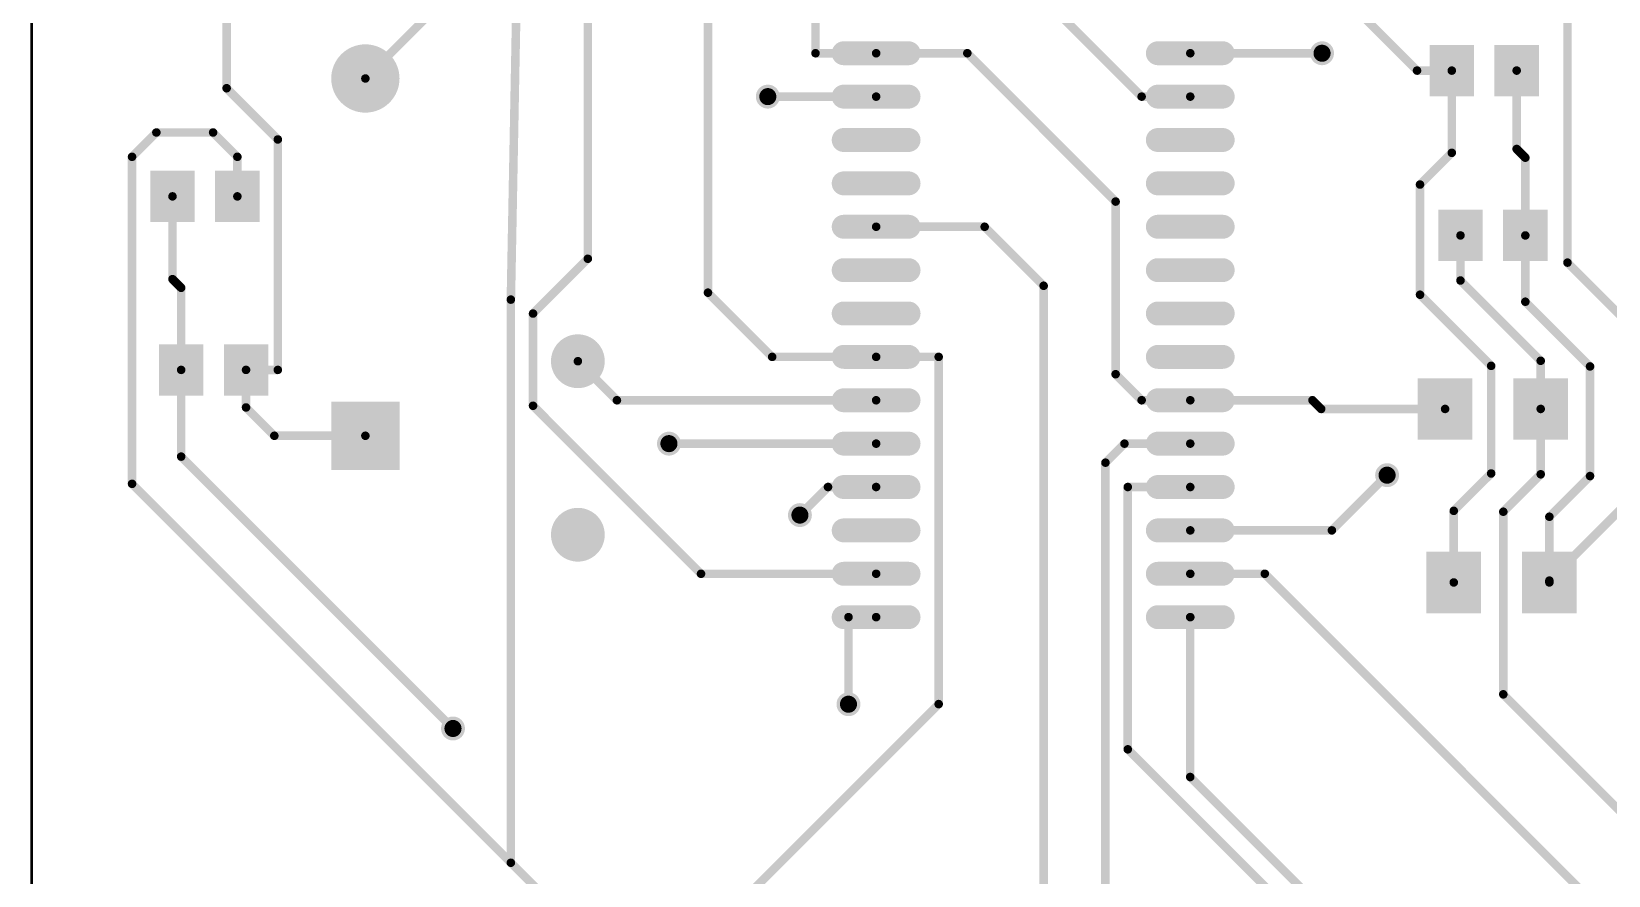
# Model space of a CAD drawing. Extents: x -199 to 545, y 218 to 570.
# Drawn here: x 229.46 to 275.64, y 416.62 to 441.32 of the extents above; entities that cross this region are included whole.
import ezdxf

# ---------------------------------------------------------------- set-up
doc = ezdxf.new("R2010")
doc.units = 0
doc.header["$MEASUREMENT"] = 0
doc.linetypes.add('PHANTOM2', pattern=[1.25, 0.625, -0.125, 0.125, -0.125, 0.125, -0.125])
doc.layers.get('0').update_dxf_attribs({"linetype": 'CONTINUOUS'})
for name, color, linetype in [('BOTTOMLAYER', 250, 'CONTINUOUS'), ('PADHOLELAYER', 255, 'CONTINUOUS'), ('TOPLAYER', 250, 'CONTINUOUS'), ('VIAHOLELAYER', 255, 'PHANTOM2')]:
    doc.layers.add(name, color=color, linetype=linetype)
doc.layers.add('Рамка2', color=7, linetype='CONTINUOUS', lineweight=25)

# ---------------------------------------------------------------- blocks, each defined once
blk = doc.blocks.new('DO_41_3')
at = {"layer": 'BOTTOMLAYER', "const_width": 1}
blk.add_lwpolyline([(-5.73, 0, 1), (-4.73, 0, 1)], format="xyb", close=True, dxfattribs=at)
at = {"layer": 'BOTTOMLAYER'}
blk.add_solid([(4.23, -1), (6.23, -1), (4.23, 1), (6.23, 1)], dxfattribs=at)
at = {"layer": 'PADHOLELAYER', "const_width": 0.6}
for points in [[(-5.53, 0, 1), (-4.93, 0, 1)], [(4.93, 0, 1), (5.53, 0, 1)]]:
    blk.add_lwpolyline(points, format="xyb", close=True, dxfattribs=at)
at = {"layer": 'TOPLAYER', "const_width": 1}
blk.add_lwpolyline([(-5.73, 0, 1), (-4.73, 0, 1)], format="xyb", close=True, dxfattribs=at)
at = {"layer": 'TOPLAYER'}
blk.add_solid([(4.23, -1), (6.23, -1), (4.23, 1), (6.23, 1)], dxfattribs=at)
blk = doc.blocks.new('1206_9')
at = {"layer": 'TOPLAYER'}
for points in [[(-0.6, -0.9), (-0.6, 0.9), (-2.2, -0.9), (-2.2, 0.9)], [(2.2, -0.9), (2.2, 0.9), (0.6, -0.9), (0.6, 0.9)]]:
    blk.add_solid(points, dxfattribs=at)
blk = doc.blocks.new('1206_15')
at = {"layer": 'TOPLAYER'}
for points in [[(-0.6, -0.9), (-0.6, 0.9), (-2.2, -0.9), (-2.2, 0.9)], [(2.2, -0.9), (2.2, 0.9), (0.6, -0.9), (0.6, 0.9)]]:
    blk.add_solid(points, dxfattribs=at)
blk = doc.blocks.new('SOIC_SO28_M_22')
at = {"layer": 'TOPLAYER', "const_width": 0.7}
for points in [[(-5.55, 8.255), (-3.65, 8.255)], [(3.65, 8.255), (5.55, 8.255)], [(-5.55, 6.985), (-3.65, 6.985)], [(3.65, 6.985), (5.55, 6.985)], [(-5.55, 5.715), (-3.65, 5.715)], [(3.65, 5.715), (5.55, 5.715)], [(-5.55, 4.445), (-3.65, 4.445)], [(3.65, 4.445), (5.55, 4.445)], [(-5.55, 3.175), (-3.65, 3.175)], [(3.65, 3.175), (5.55, 3.175)], [(-5.55, 1.905), (-3.65, 1.905)], [(3.65, 1.905), (5.55, 1.905)], [(-5.55, 0.635), (-3.65, 0.635)], [(3.65, 0.635), (5.55, 0.635)], [(-5.55, -0.635), (-3.65, -0.635)], [(3.65, -0.635), (5.55, -0.635)], [(-5.55, -1.905), (-3.65, -1.905)], [(3.65, -1.905), (5.55, -1.905)], [(-5.55, -3.175), (-3.65, -3.175)], [(3.65, -3.175), (5.55, -3.175)], [(-5.55, -4.445), (-3.65, -4.445)], [(3.65, -4.445), (5.55, -4.445)], [(-5.55, -5.715), (-3.65, -5.715)], [(3.65, -5.715), (5.55, -5.715)], [(-5.55, -6.985), (-3.65, -6.985)], [(3.65, -6.985), (5.55, -6.985)], [(-5.55, -8.255), (-3.65, -8.255)], [(3.65, -8.255), (5.55, -8.255)]]:
    blk.add_lwpolyline(points, dxfattribs=at)
at = {"layer": 'TOPLAYER', "const_width": 0.35}
for points in [[(-5.725, 8.255, 1), (-5.375, 8.255, 1)], [(-3.825, 8.255, 1), (-3.475, 8.255, 1)], [(3.475, 8.255, 1), (3.825, 8.255, 1)], [(5.375, 8.255, 1), (5.725, 8.255, 1)], [(-5.725, 6.985, 1), (-5.375, 6.985, 1)], [(-3.825, 6.985, 1), (-3.475, 6.985, 1)], [(3.475, 6.985, 1), (3.825, 6.985, 1)], [(5.375, 6.985, 1), (5.725, 6.985, 1)], [(-5.725, 5.715, 1), (-5.375, 5.715, 1)], [(-3.825, 5.715, 1), (-3.475, 5.715, 1)], [(3.475, 5.715, 1), (3.825, 5.715, 1)], [(5.375, 5.715, 1), (5.725, 5.715, 1)], [(-5.725, 4.445, 1), (-5.375, 4.445, 1)], [(-3.825, 4.445, 1), (-3.475, 4.445, 1)], [(3.475, 4.445, 1), (3.825, 4.445, 1)], [(5.375, 4.445, 1), (5.725, 4.445, 1)], [(-5.725, 3.175, 1), (-5.375, 3.175, 1)], [(-3.825, 3.175, 1), (-3.475, 3.175, 1)], [(3.475, 3.175, 1), (3.825, 3.175, 1)], [(5.375, 3.175, 1), (5.725, 3.175, 1)], [(-5.725, 1.905, 1), (-5.375, 1.905, 1)], [(-3.825, 1.905, 1), (-3.475, 1.905, 1)], [(3.475, 1.905, 1), (3.825, 1.905, 1)], [(5.375, 1.905, 1), (5.725, 1.905, 1)], [(-5.725, 0.635, 1), (-5.375, 0.635, 1)], [(-3.825, 0.635, 1), (-3.475, 0.635, 1)], [(3.475, 0.635, 1), (3.825, 0.635, 1)], [(5.375, 0.635, 1), (5.725, 0.635, 1)], [(-5.725, -0.635, 1), (-5.375, -0.635, 1)], [(-3.825, -0.635, 1), (-3.475, -0.635, 1)], [(3.475, -0.635, 1), (3.825, -0.635, 1)], [(5.375, -0.635, 1), (5.725, -0.635, 1)], [(-5.725, -1.905, 1), (-5.375, -1.905, 1)], [(-3.825, -1.905, 1), (-3.475, -1.905, 1)], [(3.475, -1.905, 1), (3.825, -1.905, 1)], [(5.375, -1.905, 1), (5.725, -1.905, 1)], [(-5.725, -3.175, 1), (-5.375, -3.175, 1)], [(-3.825, -3.175, 1), (-3.475, -3.175, 1)], [(3.475, -3.175, 1), (3.825, -3.175, 1)], [(5.375, -3.175, 1), (5.725, -3.175, 1)], [(-5.725, -4.445, 1), (-5.375, -4.445, 1)], [(-3.825, -4.445, 1), (-3.475, -4.445, 1)], [(3.475, -4.445, 1), (3.825, -4.445, 1)], [(5.375, -4.445, 1), (5.725, -4.445, 1)], [(-5.725, -5.715, 1), (-5.375, -5.715, 1)], [(-3.825, -5.715, 1), (-3.475, -5.715, 1)], [(3.475, -5.715, 1), (3.825, -5.715, 1)], [(5.375, -5.715, 1), (5.725, -5.715, 1)], [(-5.725, -6.985, 1), (-5.375, -6.985, 1)], [(-3.825, -6.985, 1), (-3.475, -6.985, 1)], [(3.475, -6.985, 1), (3.825, -6.985, 1)], [(5.375, -6.985, 1), (5.725, -6.985, 1)], [(-5.725, -8.255, 1), (-5.375, -8.255, 1)], [(-3.825, -8.255, 1), (-3.475, -8.255, 1)], [(3.475, -8.255, 1), (3.825, -8.255, 1)], [(5.375, -8.255, 1), (5.725, -8.255, 1)]]:
    blk.add_lwpolyline(points, format="xyb", close=True, dxfattribs=at)
blk = doc.blocks.new('C0805_26')
at = {"layer": 'TOPLAYER'}
for points in [[(-0.3, -0.75), (-0.3, 0.75), (-1.6, -0.75), (-1.6, 0.75)], [(1.6, -0.75), (1.6, 0.75), (0.3, -0.75), (0.3, 0.75)]]:
    blk.add_solid(points, dxfattribs=at)
blk = doc.blocks.new('C0805_28')
at = {"layer": 'TOPLAYER'}
for points in [[(-0.3, -0.75), (-0.3, 0.75), (-1.6, -0.75), (-1.6, 0.75)], [(1.6, -0.75), (1.6, 0.75), (0.3, -0.75), (0.3, 0.75)]]:
    blk.add_solid(points, dxfattribs=at)
blk = doc.blocks.new('C0805_30')
at = {"layer": 'TOPLAYER'}
for points in [[(-0.3, -0.75), (-0.3, 0.75), (-1.6, -0.75), (-1.6, 0.75)], [(1.6, -0.75), (1.6, 0.75), (0.3, -0.75), (0.3, 0.75)]]:
    blk.add_solid(points, dxfattribs=at)
blk = doc.blocks.new('C0805_31')
at = {"layer": 'TOPLAYER'}
for points in [[(-0.3, -0.75), (-0.3, 0.75), (-1.6, -0.75), (-1.6, 0.75)], [(1.6, -0.75), (1.6, 0.75), (0.3, -0.75), (0.3, 0.75)]]:
    blk.add_solid(points, dxfattribs=at)
blk = doc.blocks.new('HC49S_33')
at = {"layer": 'BOTTOMLAYER', "const_width": 0.787}
for points in [[(-2.934, 0, 1), (-2.146, 0, 1)], [(2.146, 0, 1), (2.934, 0, 1)]]:
    blk.add_lwpolyline(points, format="xyb", close=True, dxfattribs=at)
at = {"layer": 'PADHOLELAYER', "const_width": 0.381}
for points in [[(-2.731, 0, 1), (-2.35, 0, 1)], [(2.349, 0, 1), (2.73, 0, 1)]]:
    blk.add_lwpolyline(points, format="xyb", close=True, dxfattribs=at)
at = {"layer": 'TOPLAYER', "const_width": 0.787}
for points in [[(-2.934, 0, 1), (-2.146, 0, 1)], [(2.146, 0, 1), (2.934, 0, 1)]]:
    blk.add_lwpolyline(points, format="xyb", close=True, dxfattribs=at)

msp = doc.modelspace()

# ---------------------------------------------------------------- linework, layer by layer
at = {"linetype": 'Continuous', "lineweight": 50}
msp.add_lwpolyline([(229.455, 404.291), (304.455, 404.291), (304.455, 479.291), (229.455, 479.291)], close=True, dxfattribs=at)
at = {"layer": 'TOPLAYER', "const_width": 0.25}
for points in [[(245.746, 434.671), (245.746, 450.192)], [(254.552, 446.832), (261.965, 439.418)], [(266.636, 443.575), (270.03, 440.18)], [(274.437, 434.558), (274.437, 443.371)], [(252.415, 440.688), (252.415, 442.679)], [(235.168, 439.663), (235.168, 441.99)], [(239.232, 439.949), (241.241, 441.958)], [(243.493, 433.475), (243.652, 441.958)], [(249.265, 433.678), (249.265, 441.958)], [(252.415, 440.688), (254.19, 440.688)], [(254.19, 440.688), (256.86, 440.688)], [(256.86, 440.688), (261.203, 436.345)], [(263.39, 440.688), (267.249, 440.688)], [(270.03, 440.18), (271.048, 440.18)], [(271.048, 437.773), (271.048, 440.18)], [(272.948, 437.885), (272.948, 440.18)], [(235.168, 439.663), (236.667, 438.164)], [(251.018, 439.418), (254.19, 439.418)], [(261.965, 439.418), (263.39, 439.418)], [(232.4, 437.656), (233.111, 438.368)], [(233.111, 438.368), (234.772, 438.368)], [(234.772, 438.368), (235.483, 437.656)], [(236.667, 431.417), (236.667, 438.164)], [(270.119, 436.844), (271.048, 437.773)], [(272.948, 437.885), (273.202, 437.631)], [(232.4, 428.081), (232.4, 437.656)], [(235.483, 436.497), (235.483, 437.656)], [(273.202, 435.354), (273.202, 437.631)], [(270.119, 433.618), (270.119, 436.844)], [(233.583, 434.075), (233.583, 436.497)], [(261.203, 431.29), (261.203, 436.345)], [(254.19, 435.608), (257.368, 435.608)], [(257.368, 435.608), (259.095, 433.881)], [(271.302, 434.034), (271.302, 435.354)], [(273.202, 433.413), (273.202, 435.354)], [(244.143, 433.067), (245.746, 434.671)], [(274.437, 434.558), (279.228, 429.766)], [(233.583, 434.075), (233.837, 433.821)], [(271.302, 434.034), (273.652, 431.684)], [(233.837, 431.417), (233.837, 433.821)], [(249.265, 433.678), (251.145, 431.798)], [(259.095, 410.148), (259.095, 433.881)], [(270.119, 433.618), (272.202, 431.535)], [(243.493, 416.987), (243.493, 433.475)], [(244.143, 430.367), (244.143, 433.067)], [(273.202, 433.413), (275.097, 431.519)], [(245.455, 431.671), (246.598, 430.528)], [(251.145, 431.798), (254.19, 431.798)], [(254.19, 431.798), (256.022, 431.798)], [(256.022, 421.633), (256.022, 431.798)], [(273.652, 430.274), (273.652, 431.684)], [(233.837, 428.878), (233.837, 431.417)], [(235.737, 430.317), (235.737, 431.417)], [(235.737, 431.417), (236.667, 431.417)], [(261.203, 431.29), (261.965, 430.528)], [(272.202, 428.385), (272.202, 431.535)], [(275.097, 428.309), (275.097, 431.519)], [(235.737, 430.317), (236.565, 429.489)], [(244.143, 430.367), (249.061, 425.448)], [(246.598, 430.528), (254.19, 430.528)], [(261.965, 430.528), (263.39, 430.528)], [(263.39, 430.528), (266.969, 430.528)], [(266.969, 430.528), (267.223, 430.274)], [(267.223, 430.274), (270.852, 430.274)], [(273.652, 428.36), (273.652, 430.274)], [(236.565, 429.489), (239.232, 429.489)], [(248.122, 429.258), (254.19, 429.258)], [(260.905, 428.701), (261.463, 429.258)], [(261.463, 429.258), (263.39, 429.258)], [(233.837, 428.878), (241.798, 420.918)], [(260.905, 412.991), (260.905, 428.701)], [(273.906, 425.248), (277.155, 428.496)], [(232.4, 428.081), (243.493, 416.987)], [(251.958, 427.166), (252.78, 427.988)], [(252.78, 427.988), (254.19, 427.988)], [(261.559, 427.988), (263.39, 427.988)], [(261.559, 420.308), (261.559, 427.988)], [(267.537, 426.718), (269.154, 428.335)], [(271.106, 427.29), (272.202, 428.385)], [(272.557, 427.265), (273.652, 428.36)], [(273.906, 427.118), (275.097, 428.309)], [(271.106, 425.194), (271.106, 427.29)], [(272.557, 421.918), (272.557, 427.265)], [(273.906, 425.248), (273.906, 427.118)], [(263.39, 426.718), (267.537, 426.718)], [(249.061, 425.448), (254.19, 425.448)], [(263.39, 425.448), (265.572, 425.448)], [(265.572, 425.448), (278.399, 412.621)], [(273.906, 425.194), (273.906, 425.248)], [(253.38, 421.629), (253.38, 424.178)], [(253.38, 424.178), (254.19, 424.178)], [(263.388, 419.497), (263.388, 424.178)], [(263.388, 424.178), (263.39, 424.178)], [(249.433, 415.044), (256.022, 421.633)], [(272.557, 421.918), (279.314, 415.161)], [(261.559, 420.308), (273.497, 408.37)], [(263.388, 419.497), (271.771, 411.113)], [(243.493, 416.987), (245.033, 415.447)]]:
    msp.add_lwpolyline(points, dxfattribs=at)
at = {"layer": 'TOPLAYER'}
for points, const_width in [([(267.074, 440.688, 1), (267.424, 440.688, 1)], 0.35), ([(252.353, 440.688, 1), (252.478, 440.688, 1)], 0.125), ([(252.353, 440.688, 1), (252.478, 440.688, 1)], 0.125), ([(254.128, 440.688, 1), (254.253, 440.688, 1)], 0.125), ([(254.128, 440.688, 1), (254.253, 440.688, 1)], 0.125), ([(256.798, 440.688, 1), (256.923, 440.688, 1)], 0.125), ([(256.798, 440.688, 1), (256.923, 440.688, 1)], 0.125), ([(263.328, 440.688, 1), (263.453, 440.688, 1)], 0.125), ([(267.186, 440.688, 1), (267.311, 440.688, 1)], 0.125), ([(269.968, 440.18, 1), (270.093, 440.18, 1)], 0.125), ([(269.968, 440.18, 1), (270.093, 440.18, 1)], 0.125), ([(270.986, 440.18, 1), (271.111, 440.18, 1)], 0.125), ([(270.986, 440.18, 1), (271.111, 440.18, 1)], 0.125), ([(272.886, 440.18, 1), (273.011, 440.18, 1)], 0.125), ([(235.106, 439.663, 1), (235.231, 439.663, 1)], 0.125), ([(235.106, 439.663, 1), (235.231, 439.663, 1)], 0.125), ([(239.17, 439.949, 1), (239.295, 439.949, 1)], 0.125), ([(250.843, 439.418, 1), (251.193, 439.418, 1)], 0.35), ([(250.956, 439.418, 1), (251.081, 439.418, 1)], 0.125), ([(254.128, 439.418, 1), (254.253, 439.418, 1)], 0.125), ([(261.903, 439.418, 1), (262.028, 439.418, 1)], 0.125), ([(261.903, 439.418, 1), (262.028, 439.418, 1)], 0.125), ([(263.328, 439.418, 1), (263.453, 439.418, 1)], 0.125), ([(233.049, 438.368, 1), (233.174, 438.368, 1)], 0.125), ([(233.049, 438.368, 1), (233.174, 438.368, 1)], 0.125), ([(234.71, 438.368, 1), (234.835, 438.368, 1)], 0.125), ([(234.71, 438.368, 1), (234.835, 438.368, 1)], 0.125), ([(236.605, 438.164, 1), (236.73, 438.164, 1)], 0.125), ([(236.605, 438.164, 1), (236.73, 438.164, 1)], 0.125), ([(270.986, 437.773, 1), (271.111, 437.773, 1)], 0.125), ([(270.986, 437.773, 1), (271.111, 437.773, 1)], 0.125), ([(272.886, 437.885, 1), (273.011, 437.885, 1)], 0.125), ([(272.886, 437.885, 1), (273.011, 437.885, 1)], 0.125), ([(232.337, 437.656, 1), (232.462, 437.656, 1)], 0.125), ([(232.337, 437.656, 1), (232.462, 437.656, 1)], 0.125), ([(235.421, 437.656, 1), (235.546, 437.656, 1)], 0.125), ([(235.421, 437.656, 1), (235.546, 437.656, 1)], 0.125), ([(273.14, 437.631, 1), (273.265, 437.631, 1)], 0.125), ([(273.14, 437.631, 1), (273.265, 437.631, 1)], 0.125), ([(270.056, 436.844, 1), (270.181, 436.844, 1)], 0.125), ([(270.056, 436.844, 1), (270.181, 436.844, 1)], 0.125), ([(233.521, 436.497, 1), (233.646, 436.497, 1)], 0.125), ([(235.421, 436.497, 1), (235.546, 436.497, 1)], 0.125), ([(261.141, 436.345, 1), (261.266, 436.345, 1)], 0.125), ([(261.141, 436.345, 1), (261.266, 436.345, 1)], 0.125), ([(254.128, 435.608, 1), (254.253, 435.608, 1)], 0.125), ([(257.306, 435.608, 1), (257.431, 435.608, 1)], 0.125), ([(257.306, 435.608, 1), (257.431, 435.608, 1)], 0.125), ([(271.24, 435.354, 1), (271.365, 435.354, 1)], 0.125), ([(273.14, 435.354, 1), (273.265, 435.354, 1)], 0.125), ([(273.14, 435.354, 1), (273.265, 435.354, 1)], 0.125), ([(245.684, 434.671, 1), (245.809, 434.671, 1)], 0.125), ([(245.684, 434.671, 1), (245.809, 434.671, 1)], 0.125), ([(274.374, 434.558, 1), (274.499, 434.558, 1)], 0.125), ([(274.374, 434.558, 1), (274.499, 434.558, 1)], 0.125), ([(233.521, 434.075, 1), (233.646, 434.075, 1)], 0.125), ([(233.521, 434.075, 1), (233.646, 434.075, 1)], 0.125), ([(271.24, 434.034, 1), (271.365, 434.034, 1)], 0.125), ([(271.24, 434.034, 1), (271.365, 434.034, 1)], 0.125), ([(233.775, 433.821, 1), (233.9, 433.821, 1)], 0.125), ([(233.775, 433.821, 1), (233.9, 433.821, 1)], 0.125), ([(249.203, 433.678, 1), (249.328, 433.678, 1)], 0.125), ([(249.203, 433.678, 1), (249.328, 433.678, 1)], 0.125), ([(259.033, 433.881, 1), (259.158, 433.881, 1)], 0.125), ([(259.033, 433.881, 1), (259.158, 433.881, 1)], 0.125), ([(270.056, 433.618, 1), (270.181, 433.618, 1)], 0.125), ([(270.056, 433.618, 1), (270.181, 433.618, 1)], 0.125), ([(243.43, 433.475, 1), (243.555, 433.475, 1)], 0.125), ([(243.43, 433.475, 1), (243.555, 433.475, 1)], 0.125), ([(244.08, 433.067, 1), (244.205, 433.067, 1)], 0.125), ([(244.08, 433.067, 1), (244.205, 433.067, 1)], 0.125), ([(273.14, 433.413, 1), (273.265, 433.413, 1)], 0.125), ([(273.14, 433.413, 1), (273.265, 433.413, 1)], 0.125), ([(245.393, 431.671, 1), (245.518, 431.671, 1)], 0.125), ([(251.083, 431.798, 1), (251.208, 431.798, 1)], 0.125), ([(251.083, 431.798, 1), (251.208, 431.798, 1)], 0.125), ([(254.128, 431.798, 1), (254.253, 431.798, 1)], 0.125), ([(254.128, 431.798, 1), (254.253, 431.798, 1)], 0.125), ([(255.959, 431.798, 1), (256.084, 431.798, 1)], 0.125), ([(255.959, 431.798, 1), (256.084, 431.798, 1)], 0.125), ([(273.59, 431.684, 1), (273.715, 431.684, 1)], 0.125), ([(273.59, 431.684, 1), (273.715, 431.684, 1)], 0.125), ([(233.775, 431.417, 1), (233.9, 431.417, 1)], 0.125), ([(233.775, 431.417, 1), (233.9, 431.417, 1)], 0.125), ([(235.675, 431.417, 1), (235.8, 431.417, 1)], 0.125), ([(235.675, 431.417, 1), (235.8, 431.417, 1)], 0.125), ([(236.605, 431.417, 1), (236.73, 431.417, 1)], 0.125), ([(236.605, 431.417, 1), (236.73, 431.417, 1)], 0.125), ([(261.141, 431.29, 1), (261.266, 431.29, 1)], 0.125), ([(261.141, 431.29, 1), (261.266, 431.29, 1)], 0.125), ([(272.139, 431.535, 1), (272.264, 431.535, 1)], 0.125), ([(272.139, 431.535, 1), (272.264, 431.535, 1)], 0.125), ([(275.035, 431.519, 1), (275.16, 431.519, 1)], 0.125), ([(275.035, 431.519, 1), (275.16, 431.519, 1)], 0.125), ([(235.675, 430.317, 1), (235.8, 430.317, 1)], 0.125), ([(235.675, 430.317, 1), (235.8, 430.317, 1)], 0.125), ([(244.08, 430.367, 1), (244.205, 430.367, 1)], 0.125), ([(244.08, 430.367, 1), (244.205, 430.367, 1)], 0.125), ([(246.536, 430.528, 1), (246.661, 430.528, 1)], 0.125), ([(246.536, 430.528, 1), (246.661, 430.528, 1)], 0.125), ([(254.128, 430.528, 1), (254.253, 430.528, 1)], 0.125), ([(261.903, 430.528, 1), (262.028, 430.528, 1)], 0.125), ([(261.903, 430.528, 1), (262.028, 430.528, 1)], 0.125), ([(263.328, 430.528, 1), (263.453, 430.528, 1)], 0.125), ([(263.328, 430.528, 1), (263.453, 430.528, 1)], 0.125), ([(266.907, 430.528, 1), (267.032, 430.528, 1)], 0.125), ([(266.907, 430.528, 1), (267.032, 430.528, 1)], 0.125), ([(267.161, 430.274, 1), (267.286, 430.274, 1)], 0.125), ([(267.161, 430.274, 1), (267.286, 430.274, 1)], 0.125), ([(270.79, 430.274, 1), (270.915, 430.274, 1)], 0.125), ([(273.59, 430.274, 1), (273.715, 430.274, 1)], 0.125), ([(273.59, 430.274, 1), (273.715, 430.274, 1)], 0.125), ([(236.503, 429.489, 1), (236.628, 429.489, 1)], 0.125), ([(236.503, 429.489, 1), (236.628, 429.489, 1)], 0.125), ([(239.17, 429.489, 1), (239.295, 429.489, 1)], 0.125), ([(247.947, 429.258, 1), (248.297, 429.258, 1)], 0.35), ([(248.06, 429.258, 1), (248.185, 429.258, 1)], 0.125), ([(254.128, 429.258, 1), (254.253, 429.258, 1)], 0.125), ([(261.4, 429.258, 1), (261.525, 429.258, 1)], 0.125), ([(261.4, 429.258, 1), (261.525, 429.258, 1)], 0.125), ([(263.328, 429.258, 1), (263.453, 429.258, 1)], 0.125), ([(233.775, 428.878, 1), (233.9, 428.878, 1)], 0.125), ([(233.775, 428.878, 1), (233.9, 428.878, 1)], 0.125), ([(260.843, 428.701, 1), (260.968, 428.701, 1)], 0.125), ([(260.843, 428.701, 1), (260.968, 428.701, 1)], 0.125), ([(268.979, 428.335, 1), (269.329, 428.335, 1)], 0.35), ([(232.337, 428.081, 1), (232.462, 428.081, 1)], 0.125), ([(232.337, 428.081, 1), (232.462, 428.081, 1)], 0.125), ([(252.718, 427.988, 1), (252.843, 427.988, 1)], 0.125), ([(252.718, 427.988, 1), (252.843, 427.988, 1)], 0.125), ([(254.128, 427.988, 1), (254.253, 427.988, 1)], 0.125), ([(261.497, 427.988, 1), (261.622, 427.988, 1)], 0.125), ([(261.497, 427.988, 1), (261.622, 427.988, 1)], 0.125), ([(263.328, 427.988, 1), (263.453, 427.988, 1)], 0.125), ([(269.091, 428.335, 1), (269.216, 428.335, 1)], 0.125), ([(272.139, 428.385, 1), (272.264, 428.385, 1)], 0.125), ([(272.139, 428.385, 1), (272.264, 428.385, 1)], 0.125), ([(273.59, 428.36, 1), (273.715, 428.36, 1)], 0.125), ([(273.59, 428.36, 1), (273.715, 428.36, 1)], 0.125), ([(275.035, 428.309, 1), (275.16, 428.309, 1)], 0.125), ([(275.035, 428.309, 1), (275.16, 428.309, 1)], 0.125), ([(251.783, 427.166, 1), (252.133, 427.166, 1)], 0.35), ([(251.895, 427.166, 1), (252.02, 427.166, 1)], 0.125), ([(271.044, 427.29, 1), (271.169, 427.29, 1)], 0.125), ([(271.044, 427.29, 1), (271.169, 427.29, 1)], 0.125), ([(272.495, 427.265, 1), (272.62, 427.265, 1)], 0.125), ([(272.495, 427.265, 1), (272.62, 427.265, 1)], 0.125), ([(273.844, 427.118, 1), (273.969, 427.118, 1)], 0.125), ([(273.844, 427.118, 1), (273.969, 427.118, 1)], 0.125), ([(263.328, 426.718, 1), (263.453, 426.718, 1)], 0.125), ([(267.475, 426.718, 1), (267.6, 426.718, 1)], 0.125), ([(267.475, 426.718, 1), (267.6, 426.718, 1)], 0.125), ([(248.999, 425.448, 1), (249.124, 425.448, 1)], 0.125), ([(248.999, 425.448, 1), (249.124, 425.448, 1)], 0.125), ([(254.128, 425.448, 1), (254.253, 425.448, 1)], 0.125), ([(263.328, 425.448, 1), (263.453, 425.448, 1)], 0.125), ([(265.51, 425.448, 1), (265.635, 425.448, 1)], 0.125), ([(265.51, 425.448, 1), (265.635, 425.448, 1)], 0.125), ([(273.844, 425.248, 1), (273.969, 425.248, 1)], 0.125), ([(273.844, 425.248, 1), (273.969, 425.248, 1)], 0.125), ([(273.844, 425.248, 1), (273.969, 425.248, 1)], 0.125), ([(271.044, 425.194, 1), (271.169, 425.194, 1)], 0.125), ([(273.844, 425.194, 1), (273.969, 425.194, 1)], 0.125), ([(253.318, 424.178, 1), (253.443, 424.178, 1)], 0.125), ([(253.318, 424.178, 1), (253.443, 424.178, 1)], 0.125), ([(254.128, 424.178, 1), (254.253, 424.178, 1)], 0.125), ([(263.325, 424.178, 1), (263.45, 424.178, 1)], 0.125), ([(263.325, 424.178, 1), (263.45, 424.178, 1)], 0.125), ([(263.328, 424.178, 1), (263.453, 424.178, 1)], 0.125), ([(253.205, 421.629, 1), (253.555, 421.629, 1)], 0.35), ([(253.318, 421.629, 1), (253.443, 421.629, 1)], 0.125), ([(255.959, 421.633, 1), (256.084, 421.633, 1)], 0.125), ([(255.959, 421.633, 1), (256.084, 421.633, 1)], 0.125), ([(272.495, 421.918, 1), (272.62, 421.918, 1)], 0.125), ([(272.495, 421.918, 1), (272.62, 421.918, 1)], 0.125), ([(241.623, 420.918, 1), (241.973, 420.918, 1)], 0.35), ([(241.735, 420.918, 1), (241.86, 420.918, 1)], 0.125), ([(261.497, 420.308, 1), (261.622, 420.308, 1)], 0.125), ([(261.497, 420.308, 1), (261.622, 420.308, 1)], 0.125), ([(263.325, 419.497, 1), (263.45, 419.497, 1)], 0.125), ([(263.325, 419.497, 1), (263.45, 419.497, 1)], 0.125), ([(243.43, 416.987, 1), (243.555, 416.987, 1)], 0.125), ([(243.43, 416.987, 1), (243.555, 416.987, 1)], 0.125), ([(243.43, 416.987, 1), (243.555, 416.987, 1)], 0.125)]:
    msp.add_lwpolyline(points, format="xyb", close=True, dxfattribs=dict(at, const_width=const_width))
at = {"layer": 'VIAHOLELAYER', "const_width": 0.25}
for points in [[(267.124, 440.688, 1), (267.374, 440.688, 1)], [(250.893, 439.418, 1), (251.143, 439.418, 1)], [(247.997, 429.258, 1), (248.247, 429.258, 1)], [(269.029, 428.335, 1), (269.279, 428.335, 1)], [(251.833, 427.166, 1), (252.083, 427.166, 1)], [(253.255, 421.629, 1), (253.505, 421.629, 1)], [(241.673, 420.918, 1), (241.923, 420.918, 1)]]:
    msp.add_lwpolyline(points, format="xyb", close=True, dxfattribs=at)
at = {"layer": 'Рамка2', "linetype": 'Continuous', "lineweight": 50}
msp.add_lwpolyline([(229.455, 404.291), (304.455, 404.291), (304.455, 479.291), (229.455, 479.291)], close=True, dxfattribs=at)
msp.add_lwpolyline([(229.455, 404.291), (304.455, 404.291), (304.455, 479.291), (229.455, 479.291)], close=True, dxfattribs=at)

# ---------------------------------------------------------------- block references
for name, p in [('SOIC_SO28_M_22', (258.79, 432.433)), ('C0805_26', (272.252, 435.354)), ('1206_9', (272.252, 430.274))]:
    msp.add_blockref(name, p)
for name, p, rotation in [('DO_41_3', (239.232, 434.719), 270), ('C0805_31', (271.998, 440.18), 180), ('C0805_28', (234.533, 436.497), 180), ('HC49S_33', (245.455, 429.131), 90), ('C0805_30', (234.787, 431.417), 180), ('1206_15', (272.506, 425.194), 180)]:
    msp.add_blockref(name, p, dxfattribs=dict(rotation=rotation))

doc.saveas('drawing.dxf')
